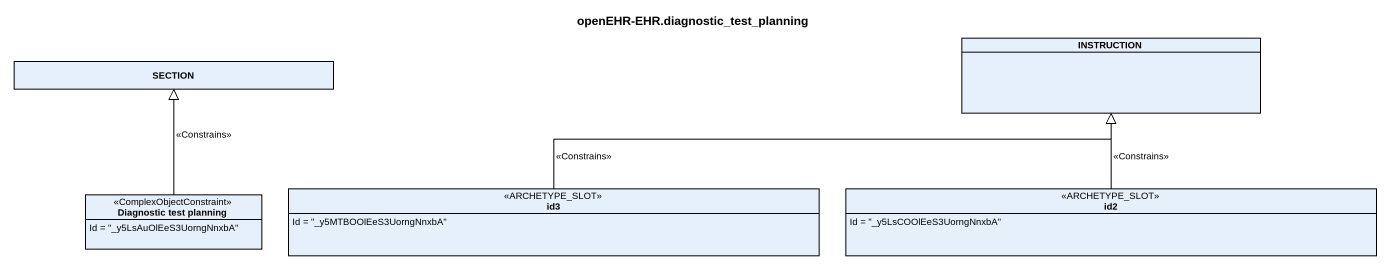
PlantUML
@startuml
title openEHR-EHR.diagnostic_test_planning
hide circle
hide empty members
class INSTRUCTION
class SECTION
class "Diagnostic test planning" as Diagnostic_test_planning <<ComplexObjectConstraint>> {
  Id = "_y5LsAuOlEeS3UorngNnxbA"
}
class id3 <<ARCHETYPE_SLOT>> {
  Id = "_y5MTBOOlEeS3UorngNnxbA"
}
class id2 <<ARCHETYPE_SLOT>> {
  Id = "_y5LsCOOlEeS3UorngNnxbA"
}
Diagnostic_test_planning -up-|> SECTION : <<Constrains>>
id3 -right-|> INSTRUCTION : <<Constrains>>
id2 -up-|> INSTRUCTION : <<Constrains>>
@enduml
